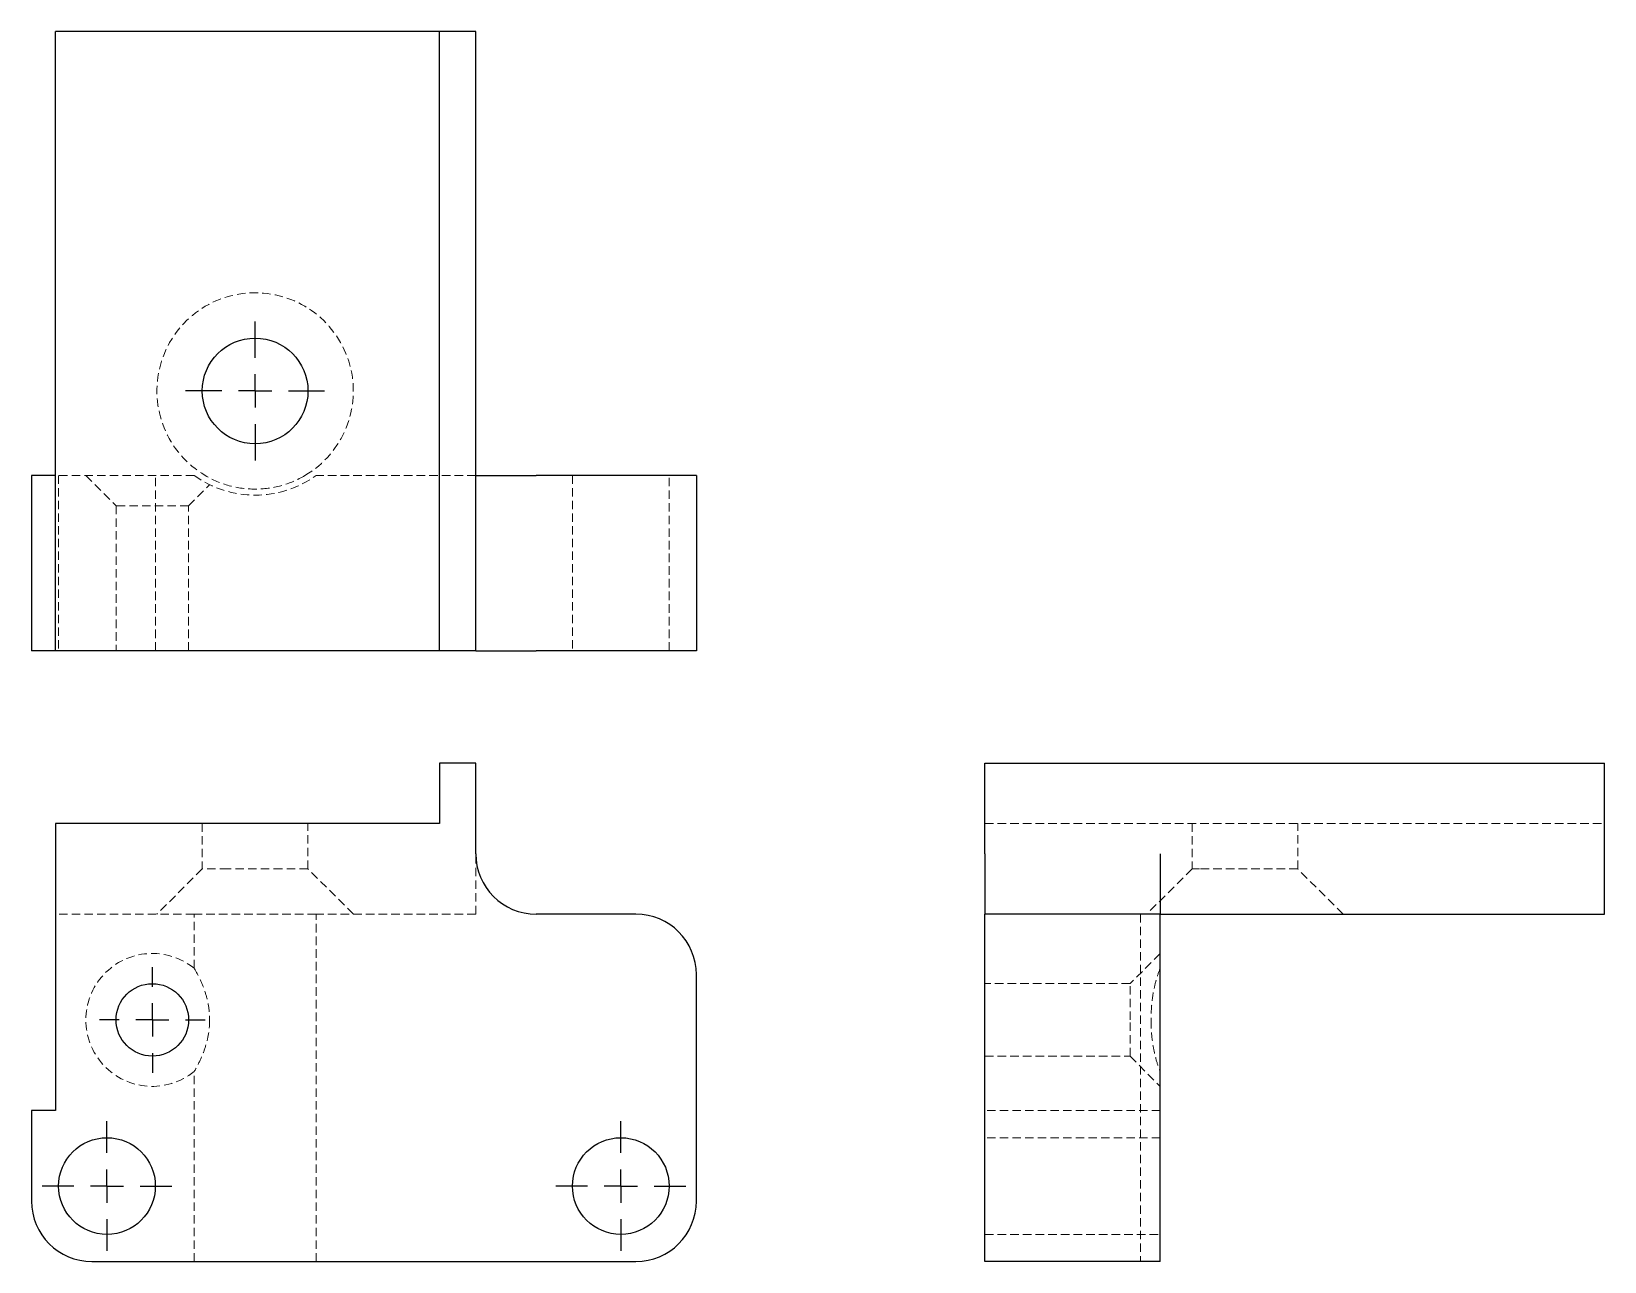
# Model space of a CAD drawing. Header units: millimetres. Extents: x 33 to 270, y 19 to 205.
import ezdxf

# ---------------------------------------------------------------- set-up
doc = ezdxf.new("R2010")
doc.units = ezdxf.units.MM
doc.linetypes.add('HIDDEN', pattern=[1.905, 1.27, -0.635])
doc.layers.add('10', color=7, linetype='Continuous')

# ---------------------------------------------------------------- blocks, each defined once
blk = doc.blocks.new('SW_CENTERMARKSYMBOL_0')
at = {"layer": '10', "color": 0}
for p, q in [((0, 5), (0, 9.77)), ((0, 0), (0, 2.5)), ((-5, 0), (-9.77, 0)), ((0, 0), (-2.5, 0)), ((0, 0), (0, -2.5)), ((0, 0), (2.5, 0)), ((5, 0), (9.77, 0)), ((0, -5), (0, -9.77))]:
    blk.add_line(p, q, dxfattribs=at)
blk = doc.blocks.new('SW_CENTERMARKSYMBOL_1')
at = {"layer": '10', "color": 0}
for p, q in [((0, 5), (0, 7.95)), ((0, 0), (0, 2.5)), ((-5, 0), (-7.95, 0)), ((0, 0), (-2.5, 0)), ((0, 0), (0, -2.5)), ((0, 0), (2.5, 0)), ((5, 0), (7.95, 0)), ((0, -5), (0, -7.95))]:
    blk.add_line(p, q, dxfattribs=at)
blk = doc.blocks.new('SW_CENTERMARKSYMBOL_2')
at = {"layer": '10', "color": 0}
for p, q in [((0, 5), (0, 9.77)), ((0, 0), (0, 2.5)), ((-5, 0), (-9.77, 0)), ((0, 0), (-2.5, 0)), ((0, 0), (0, -2.5)), ((0, 0), (2.5, 0)), ((5, 0), (9.77, 0)), ((0, -5), (0, -9.77))]:
    blk.add_line(p, q, dxfattribs=at)
blk = doc.blocks.new('SW_CENTERMARKSYMBOL_3')
at = {"layer": '10', "color": 0}
for p, q in [((0, 5), (0, 10.45)), ((0, 0), (0, 2.5)), ((-5, 0), (-10.45, 0)), ((0, 0), (-2.5, 0)), ((0, 0), (0, -2.5)), ((0, 0), (2.5, 0)), ((5, 0), (10.45, 0)), ((0, -5), (0, -10.45))]:
    blk.add_line(p, q, dxfattribs=at)

msp = doc.modelspace()

# ---------------------------------------------------------------- linework, layer by layer
at = {"color": 7, "linetype": 'Continuous', "lineweight": 25}
for p, q in [((36.64, 111.41), (36.64, 204.59)), ((94.36, 204.59), (36.64, 204.59)), ((99.82, 204.59), (94.36, 204.59)), ((94.36, 111.41), (94.36, 204.59)), ((99.82, 111.41), (99.82, 204.59)), ((33, 137.77), (33, 111.41)), ((36.64, 137.77), (33, 137.77)), ((99.82, 137.77), (108.91, 137.77)), ((123.91, 137.77), (108.91, 137.77)), ((133, 137.77), (123.91, 137.77)), ((133, 137.77), (133, 111.41)), ((36.64, 111.41), (33, 111.41)), ((94.36, 111.41), (36.64, 111.41)), ((99.82, 111.41), (94.36, 111.41)), ((99.82, 111.41), (108.91, 111.41)), ((123.91, 111.41), (108.91, 111.41)), ((133, 111.41), (123.91, 111.41)), ((99.82, 94.5), (94.36, 94.5)), ((94.36, 94.5), (94.36, 85.41)), ((99.82, 80.86), (99.82, 94.5)), ((176.41, 94.5), (269.59, 94.5)), ((176.41, 80.86), (176.41, 94.5)), ((269.59, 71.77), (269.59, 94.5)), ((36.64, 85.41), (36.64, 42.23)), ((94.36, 85.41), (36.64, 85.41)), ((176.41, 80.86), (176.41, 71.77)), ((202.77, 80.86), (202.77, 71.77)), ((123.91, 71.77), (108.91, 71.77)), ((176.41, 62.68), (176.41, 71.77)), ((202.77, 71.77), (176.41, 71.77)), ((202.77, 62.68), (202.77, 71.77)), ((202.77, 71.77), (269.59, 71.77)), ((133, 28.59), (133, 62.68)), ((176.41, 28.59), (176.41, 62.68)), ((202.77, 28.59), (202.77, 62.68)), ((33, 42.23), (33, 28.59)), ((36.64, 42.23), (33, 42.23)), ((176.41, 19.5), (176.41, 28.59)), ((202.77, 19.5), (202.77, 28.59)), ((42.09, 19.5), (123.91, 19.5)), ((202.77, 19.5), (176.41, 19.5))]:
    msp.add_line(p, q, dxfattribs=at)
at = {"color": 7, "linetype": 'HIDDEN', "lineweight": 18}
for p, q in [((57.47, 137.77), (36.64, 137.77)), ((37.09, 137.77), (37.09, 111.41)), ((41.18, 137.77), (45.73, 133.23)), ((51.64, 111.41), (51.64, 137.77)), ((99.82, 137.77), (75.8, 137.77)), ((114.36, 137.77), (114.36, 111.41)), ((128.91, 111.41), (128.91, 137.77)), ((56.64, 133.23), (59.8, 136.39)), ((56.64, 133.23), (45.73, 133.23)), ((45.73, 133.23), (45.73, 111.41)), ((56.64, 111.41), (56.64, 133.23)), ((58.68, 85.41), (58.68, 78.59)), ((74.59, 78.59), (74.59, 85.41)), ((176.41, 85.41), (269.59, 85.41)), ((207.55, 85.41), (207.55, 78.59)), ((223.45, 78.59), (223.45, 85.41)), ((99.82, 71.77), (99.82, 80.86)), ((58.68, 78.59), (51.86, 71.77)), ((62.6, 78.59), (58.68, 78.59)), ((74.59, 78.59), (70.67, 78.59)), ((81.41, 71.77), (74.59, 78.59)), ((207.55, 78.59), (200.73, 71.77)), ((223.45, 78.59), (208.65, 78.59)), ((230.27, 71.77), (223.45, 78.59)), ((57.47, 71.77), (36.64, 71.77)), ((75.8, 71.77), (57.47, 71.77)), ((57.47, 63.64), (57.47, 71.77)), ((75.8, 19.5), (75.8, 71.77)), ((99.82, 71.77), (75.8, 71.77)), ((199.82, 71.77), (199.82, 19.5)), ((202.77, 65.86), (198.23, 61.32)), ((198.23, 61.32), (176.41, 61.32)), ((198.23, 55.86), (198.23, 61.32)), ((198.23, 50.41), (198.23, 55.86)), ((176.41, 50.41), (198.23, 50.41)), ((198.23, 50.41), (202.77, 45.86)), ((57.47, 19.5), (57.47, 48.09)), ((202.77, 42.23), (176.41, 42.23)), ((202.77, 38.14), (176.41, 38.14)), ((176.41, 23.59), (202.77, 23.59))]:
    msp.add_line(p, q, dxfattribs=at)
at = {"color": 7, "linetype": 'Continuous', "lineweight": 25}
for centre, radius in [((66.64, 150.5), 7.95), ((51.18, 55.86), 5.45), ((44.36, 30.86), 7.27), ((121.64, 30.86), 7.27)]:
    msp.add_circle(centre, radius, dxfattribs=at)
at = {"color": 7, "linetype": 'HIDDEN', "lineweight": 18}
for centre, radius, start, end in [((66.64, 150.5), 14.77, 300.5102, 239.4898), ((66.64, 150.5), 15.68, 234.252, 305.748), ((51.18, 55.86), 10, 51.0023, 308.9977)]:
    msp.add_arc(centre, radius, start, end, dxfattribs=at)
at = {"color": 7, "linetype": 'Continuous', "lineweight": 25}
for centre, start, end in [((108.91, 80.86), 180, 270), ((123.91, 62.68), 0, 90), ((42.09, 28.59), 180, 270), ((123.91, 28.59), 270, 0)]:
    msp.add_arc(centre, 9.09, start, end, dxfattribs=at)
at = {"color": 7, "linetype": 'HIDDEN', "lineweight": 18}
for points, knots in [([(74.14, 137.77), (73.01, 137.11), (71.79, 136.59), (69.26, 135.9), (67.95, 135.73), (65.33, 135.73), (64.01, 135.9), (61.48, 136.59), (60.27, 137.11), (59.14, 137.77)], [0, 0, 0, 0, 0.25, 0.25, 0.5, 0.5, 0.75, 0.75, 1, 1, 1, 1]), ([(70.67, 78.59), (70.07, 78.59), (69.41, 78.59), (68.05, 78.59), (67.34, 78.59), (65.93, 78.59), (65.22, 78.59), (63.86, 78.59), (63.21, 78.59), (62.6, 78.59)], [0, 0, 0, 0, 0.25, 0.25, 0.5, 0.5, 0.75, 0.75, 1, 1, 1, 1]), ([(208.65, 78.59), (208.41, 78.59), (207.93, 78.59), (207.58, 78.59), (207.58, 78.59), (207.58, 78.59)], [0, 0, 0, 0, 0.373297, 0.746595, 1, 1, 1, 1]), ([(57.47, 63.64), (57.81, 63.05), (58.13, 62.45), (58.7, 61.2), (58.95, 60.56), (59.37, 59.25), (59.53, 58.58), (59.74, 57.23), (59.8, 56.55), (59.8, 55.86)], [0, 0, 0, 0, 0.25, 0.25, 0.5, 0.5, 0.75, 0.75, 1, 1, 1, 1]), ([(202.77, 63.64), (202.53, 63.05), (202.32, 62.45), (201.97, 61.2), (201.83, 60.56), (201.6, 59.25), (201.52, 58.58), (201.41, 57.23), (201.39, 56.55), (201.39, 55.86)], [0, 0, 0, 0, 0.25, 0.25, 0.5, 0.5, 0.75, 0.75, 1, 1, 1, 1]), ([(59.8, 55.86), (59.8, 55.18), (59.74, 54.5), (59.53, 53.14), (59.36, 52.47), (58.95, 51.16), (58.7, 50.52), (58.13, 49.28), (57.81, 48.67), (57.47, 48.09)], [0, 0, 0, 0, 0.25, 0.25, 0.5, 0.5, 0.75, 0.75, 1, 1, 1, 1]), ([(201.39, 55.86), (201.39, 55.18), (201.41, 54.5), (201.52, 53.14), (201.6, 52.47), (201.83, 51.16), (201.97, 50.52), (202.32, 49.28), (202.53, 48.67), (202.77, 48.09)], [0, 0, 0, 0, 0.25, 0.25, 0.5, 0.5, 0.75, 0.75, 1, 1, 1, 1])]:
    msp.add_open_spline(points, degree=3, knots=knots, dxfattribs=at)

# ---------------------------------------------------------------- block references
at = {"layer": '10'}
for name, p in [('SW_CENTERMARKSYMBOL_3', (66.64, 150.5)), ('SW_CENTERMARKSYMBOL_1', (51.18, 55.86)), ('SW_CENTERMARKSYMBOL_2', (44.36, 30.86)), ('SW_CENTERMARKSYMBOL_0', (121.64, 30.86))]:
    msp.add_blockref(name, p, dxfattribs=at)

doc.saveas('drawing.dxf')
